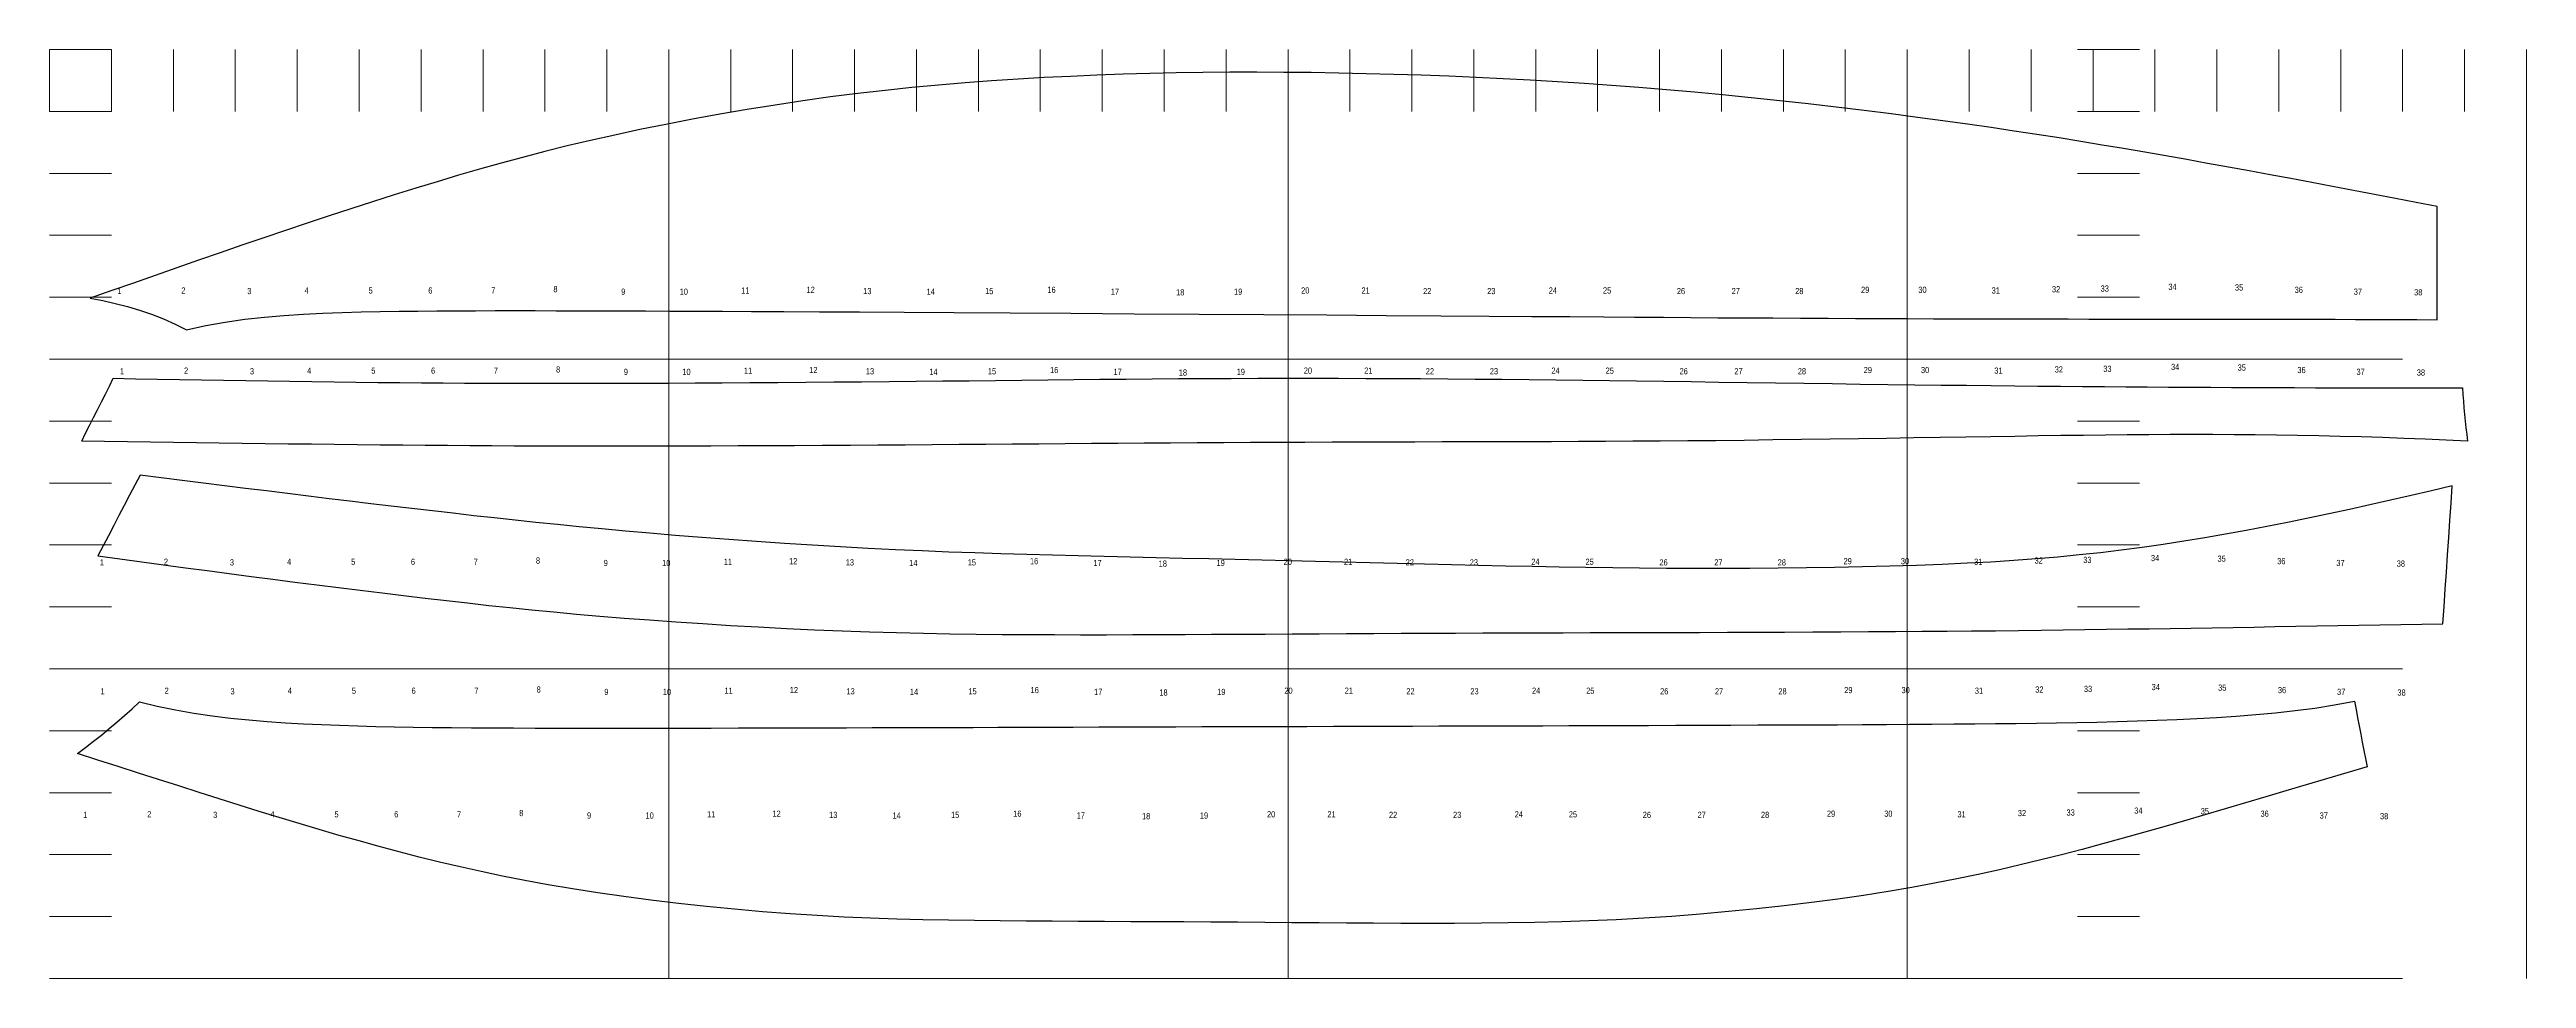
# Model space of a CAD drawing. Header units: metres. Extents: x 0 to 4, y 0.2 to 1.7.
import ezdxf

# ---------------------------------------------------------------- set-up
doc = ezdxf.new("R2010")
doc.units = ezdxf.units.M
doc.linetypes.add('DOT2', pattern=[3.175, 0, -3.175])
for name, color, linetype in [('deck', 94, 'ByLayer'), ('Strake 1', 94, 'ByLayer'), ('Strake 2', 94, 'ByLayer'), ('Strake 3', 94, 'ByLayer')]:
    doc.layers.add(name, color=color, linetype=linetype)
for name, color, linetype, lineweight in [('gridh', 7, 'DOT2', 0), ('gridv', 7, 'DOT2', 0), ('letters', 7, 'CONTINUOUS', 0), ('panelh', 2, 'CONTINUOUS', 0), ('panelv', 2, 'CONTINUOUS', 0)]:
    doc.layers.add(name, color=color, linetype=linetype, lineweight=lineweight)
doc.styles.get("Standard").update_dxf_attribs({"font": 'txt', "width": 0.75})

msp = doc.modelspace()

# ---------------------------------------------------------------- linework, layer by layer
at = {"layer": 'deck', "color": 94}
msp.add_lwpolyline([(2.1587, 1.2707), (2.247, 1.2701), (2.3249, 1.2696), (2.3937, 1.2691), (2.4549, 1.2687), (2.5098, 1.2683), (2.5598, 1.2679), (2.6063, 1.2676), (2.6507, 1.2673), (2.6943, 1.267), (2.7385, 1.2668), (2.7831, 1.2665), (2.8278, 1.2663), (2.8722, 1.2661), (2.9162, 1.2659), (2.9594, 1.2657), (3.0015, 1.2655), (3.0423, 1.2654), (3.0815, 1.2653), (3.1192, 1.2651), (3.1557, 1.2651), (3.1912, 1.265), (3.2259, 1.2649), (3.2599, 1.2649), (3.2934, 1.2648), (3.3268, 1.2648), (3.36, 1.2648), (3.3932, 1.2647), (3.4264, 1.2647), (3.4596, 1.2647), (3.4927, 1.2647), (3.5258, 1.2646), (3.5588, 1.2646), (3.5919, 1.2645), (3.6249, 1.2645), (3.6579, 1.2644), (3.6909, 1.2644), (3.7238, 1.2643), (3.7568, 1.2642), (3.7898, 1.2641), (3.8227, 1.2639), (3.8557, 1.2638), (3.8556, 1.2866), (3.8556, 1.3095), (3.8556, 1.3324), (3.8556, 1.3552), (3.8556, 1.3781), (3.8557, 1.4009), (3.8558, 1.4238), (3.8559, 1.4467), (3.8221, 1.4531), (3.7883, 1.4596), (3.7545, 1.466), (3.7207, 1.4724), (3.687, 1.4788), (3.6532, 1.4851), (3.6195, 1.4915), (3.5859, 1.4977), (3.5523, 1.5039), (3.5187, 1.5101), (3.4851, 1.5162), (3.4513, 1.5223), (3.4175, 1.5283), (3.3835, 1.5342), (3.3494, 1.54), (3.3149, 1.5458), (3.2802, 1.5516), (3.2451, 1.5572), (3.2094, 1.5628), (3.1729, 1.5684), (3.1355, 1.5739), (3.0971, 1.5795), (3.0575, 1.585), (3.0165, 1.5905), (2.9739, 1.596), (2.9302, 1.6015), (2.8854, 1.6069), (2.84, 1.6122), (2.794, 1.6173), (2.7479, 1.6222), (2.7019, 1.6268), (2.6563, 1.6312), (2.6112, 1.6352), (2.5667, 1.6388), (2.5225, 1.6422), (2.4787, 1.6453), (2.435, 1.6481), (2.3913, 1.6506), (2.3476, 1.6529), (2.3038, 1.6549), (2.2596, 1.6568), (2.2153, 1.6584), (2.1709, 1.6599), (2.1264, 1.661), (2.0819, 1.662), (2.0375, 1.6627), (1.9933, 1.6631), (1.9494, 1.6633), (1.9059, 1.6632), (1.8626, 1.6628), (1.8195, 1.6622), (1.7767, 1.6613), (1.734, 1.66), (1.6915, 1.6585), (1.649, 1.6567), (1.6065, 1.6546), (1.564, 1.6521), (1.5214, 1.6493), (1.4787, 1.6462), (1.4358, 1.6426), (1.3926, 1.6386), (1.3492, 1.6341), (1.3054, 1.629), (1.2612, 1.6234), (1.2165, 1.6172), (1.1716, 1.6104), (1.1268, 1.6032), (1.0824, 1.5955), (1.0384, 1.5875), (0.9954, 1.5792), (0.9534, 1.5707), (0.9128, 1.562), (0.8737, 1.5532), (0.8361, 1.5443), (0.7996, 1.5352), (0.764, 1.5259), (0.7291, 1.5165), (0.6946, 1.5068), (0.6604, 1.4969), (0.6261, 1.4866), (0.5915, 1.4761), (0.5568, 1.4653), (0.5218, 1.4542), (0.4867, 1.4429), (0.4516, 1.4314), (0.4163, 1.4198), (0.3811, 1.4079), (0.3459, 1.396), (0.3107, 1.384), (0.2757, 1.3719), (0.2406, 1.3597), (0.2056, 1.3475), (0.1707, 1.3352), (0.1357, 1.323), (0.1007, 1.3108), (0.0658, 1.2986), (0.0859, 1.2945), (0.1059, 1.29), (0.1258, 1.2849), (0.1455, 1.2791), (0.1649, 1.2725), (0.184, 1.2651), (0.2028, 1.2568), (0.2211, 1.2475), (0.2523, 1.2544), (0.2838, 1.26), (0.3154, 1.2645), (0.347, 1.2679), (0.3786, 1.2706), (0.4101, 1.2726), (0.4414, 1.2741), (0.4724, 1.2753), (0.5032, 1.2762), (0.5339, 1.2768), (0.5644, 1.2773), (0.595, 1.2777), (0.6257, 1.278), (0.6566, 1.2782), (0.6879, 1.2783), (0.7195, 1.2784), (0.7516, 1.2784), (0.7843, 1.2784), (0.8179, 1.2783), (0.8523, 1.2782), (0.8878, 1.2781), (0.9244, 1.278), (0.9624, 1.2779), (1.0019, 1.2777), (1.0429, 1.2775), (1.0866, 1.2773), (1.1338, 1.2771), (1.1858, 1.2769), (1.2434, 1.2765), (1.3078, 1.2762), (1.3799, 1.2757), (1.4607, 1.2753), (1.5513, 1.2747), (1.6491, 1.2741), (1.7517, 1.2734), (1.8564, 1.2727), (1.9609, 1.2721), (2.0625, 1.2714), (2.1587, 1.2707)], dxfattribs=at)
at = {"layer": 'gridh'}
for p, q in [((0, 1.7), (4, 1.7)), ((0, 1.6), (4, 1.6)), ((0, 1.5), (4, 1.5)), ((0, 1.4), (4, 1.4)), ((0, 1.3), (4, 1.3)), ((0, 1.1), (4, 1.1)), ((0, 1), (4, 1)), ((0, 0.9), (4, 0.9)), ((0, 0.8), (4, 0.8)), ((0, 0.6), (4, 0.6)), ((0, 0.5), (4, 0.5)), ((0, 0.4), (4, 0.4)), ((0, 0.3), (4, 0.3)), ((0, 0.2), (4, 0.2))]:
    msp.add_line(p, q, dxfattribs=at)
at = {"layer": 'gridv'}
for p, q in [((0, 1.7), (0, 0.2)), ((0.1, 1.7), (0.1, 0.2)), ((0.2, 1.7), (0.2, 0.2)), ((0.3, 1.7), (0.3, 0.2)), ((0.4, 1.7), (0.4, 0.2)), ((0.5, 1.7), (0.5, 0.2)), ((0.6, 1.7), (0.6, 0.2)), ((0.7, 1.7), (0.7, 0.2)), ((0.8, 1.7), (0.8, 0.2)), ((0.9, 1.7), (0.9, 0.2)), ((1, 1.7), (1, 0.2)), ((1.1, 1.7), (1.1, 0.2)), ((1.2, 1.7), (1.2, 0.2)), ((1.3, 1.7), (1.3, 0.2)), ((1.4, 1.7), (1.4, 0.2)), ((1.5, 1.7), (1.5, 0.2)), ((1.6, 1.7), (1.6, 0.2)), ((1.7, 1.7), (1.7, 0.2)), ((1.8, 1.7), (1.8, 0.2)), ((1.9, 1.7), (1.9, 0.2)), ((2, 1.7), (2, 0.2)), ((2.1, 1.7), (2.1, 0.2)), ((2.2, 1.7), (2.2, 0.2)), ((2.3, 1.7), (2.3, 0.2)), ((2.4, 1.7), (2.4, 0.2)), ((2.5, 1.7), (2.5, 0.2)), ((2.6, 1.7), (2.6, 0.2)), ((2.7, 1.7), (2.7, 0.2)), ((2.8, 1.7), (2.8, 0.2)), ((2.9, 1.7), (2.9, 0.2)), ((3, 1.7), (3, 0.2)), ((3.1, 1.7), (3.1, 0.2)), ((3.2, 1.7), (3.2, 0.2)), ((3.3, 1.7), (3.3, 0.2)), ((3.4, 1.7), (3.4, 0.2)), ((3.5, 1.7), (3.5, 0.2)), ((3.6, 1.7), (3.6, 0.2)), ((3.7, 1.7), (3.7, 0.2)), ((3.8, 1.7), (3.8, 0.2)), ((3.9, 1.7), (3.9, 0.2))]:
    msp.add_line(p, q, dxfattribs=at)
at = {"layer": 'panelh'}
for p, q in [((0, 1.2), (3.8, 1.2)), ((0, 0.7), (3.8, 0.7)), ((0, 0.2), (3.8, 0.2))]:
    msp.add_line(p, q, dxfattribs=at)
at = {"layer": 'panelv'}
for p, q in [((1, 1.7), (1, 0.2)), ((2, 1.7), (2, 0.2)), ((3, 1.7), (3, 0.2)), ((4, 1.7), (4, 0.2))]:
    msp.add_line(p, q, dxfattribs=at)
at = {"layer": 'Strake 1', "color": 94}
msp.add_lwpolyline([(3.7224, 0.6476), (3.7248, 0.6343), (3.7273, 0.6211), (3.7298, 0.6079), (3.7323, 0.5947), (3.7348, 0.5814), (3.7374, 0.5682), (3.74, 0.555), (3.7426, 0.5418), (3.7099, 0.5321), (3.6771, 0.5224), (3.6444, 0.5127), (3.6116, 0.503), (3.5789, 0.4932), (3.5461, 0.4834), (3.5133, 0.4737), (3.4804, 0.4641), (3.4475, 0.4545), (3.4146, 0.445), (3.3816, 0.4356), (3.3486, 0.4264), (3.3155, 0.4173), (3.2823, 0.4084), (3.2491, 0.3998), (3.2158, 0.3914), (3.1824, 0.3833), (3.1488, 0.3755), (3.1147, 0.3679), (3.0799, 0.3607), (3.0442, 0.3537), (3.0073, 0.3469), (2.9692, 0.3405), (2.9295, 0.3342), (2.8881, 0.3283), (2.8453, 0.3227), (2.8013, 0.3174), (2.7565, 0.3124), (2.7111, 0.3079), (2.6655, 0.3039), (2.6199, 0.3003), (2.5746, 0.2973), (2.53, 0.2949), (2.4859, 0.2929), (2.4421, 0.2915), (2.3987, 0.2904), (2.3555, 0.2896), (2.3123, 0.2892), (2.2691, 0.289), (2.2258, 0.2889), (2.1821, 0.289), (2.1383, 0.2892), (2.0944, 0.2894), (2.0504, 0.2897), (2.0064, 0.29), (1.9625, 0.2904), (1.9187, 0.2907), (1.8752, 0.291), (1.8319, 0.2913), (1.7889, 0.2915), (1.7462, 0.2917), (1.7036, 0.2919), (1.6613, 0.2921), (1.6192, 0.2924), (1.5772, 0.2927), (1.5353, 0.293), (1.4936, 0.2935), (1.452, 0.294), (1.4102, 0.2948), (1.3682, 0.2959), (1.3259, 0.2973), (1.2831, 0.2992), (1.2399, 0.3015), (1.1959, 0.3043), (1.1512, 0.3077), (1.1061, 0.3117), (1.0609, 0.3162), (1.0158, 0.3212), (0.9713, 0.3266), (0.9277, 0.3324), (0.8853, 0.3384), (0.8444, 0.3448), (0.8053, 0.3514), (0.7678, 0.3582), (0.7317, 0.3653), (0.6968, 0.3726), (0.6629, 0.3801), (0.6297, 0.388), (0.597, 0.396), (0.5646, 0.4044), (0.5322, 0.4131), (0.5, 0.422), (0.4677, 0.4311), (0.4355, 0.4405), (0.4033, 0.4501), (0.371, 0.4598), (0.3387, 0.4698), (0.3064, 0.4799), (0.274, 0.4901), (0.2415, 0.5004), (0.2089, 0.5108), (0.1762, 0.5213), (0.1435, 0.5317), (0.1108, 0.5422), (0.078, 0.5526), (0.0452, 0.563), (0.058, 0.573), (0.0709, 0.583), (0.0837, 0.5931), (0.0963, 0.6034), (0.1088, 0.6138), (0.1212, 0.6244), (0.1332, 0.6353), (0.1451, 0.6465), (0.174, 0.6396), (0.2033, 0.6336), (0.2329, 0.6284), (0.2625, 0.6241), (0.2922, 0.6205), (0.3219, 0.6175), (0.3515, 0.615), (0.381, 0.613), (0.4102, 0.6113), (0.4393, 0.6099), (0.4684, 0.6088), (0.4976, 0.6079), (0.527, 0.6071), (0.5568, 0.6064), (0.587, 0.6059), (0.6178, 0.6055), (0.6493, 0.6052), (0.6816, 0.6049), (0.7148, 0.6047), (0.7491, 0.6045), (0.7845, 0.6044), (0.8211, 0.6043), (0.859, 0.6043), (0.8984, 0.6042), (0.9394, 0.6043), (0.9817, 0.6043), (1.0248, 0.6043), (1.0687, 0.6044), (1.1128, 0.6045), (1.1571, 0.6046), (1.201, 0.6047), (1.2444, 0.6048), (1.2869, 0.6049), (1.3287, 0.6051), (1.3699, 0.6052), (1.4107, 0.6053), (1.4511, 0.6054), (1.4914, 0.6055), (1.5316, 0.6056), (1.5719, 0.6058), (1.6125, 0.6059), (1.6533, 0.606), (1.6943, 0.6061), (1.7356, 0.6062), (1.7771, 0.6064), (1.8188, 0.6065), (1.8608, 0.6066), (1.903, 0.6067), (1.9454, 0.6068), (1.988, 0.607), (2.0306, 0.6071), (2.0733, 0.6072), (2.116, 0.6073), (2.1587, 0.6075), (2.2012, 0.6076), (2.2435, 0.6077), (2.2856, 0.6078), (2.3275, 0.608), (2.3694, 0.6081), (2.4113, 0.6082), (2.4535, 0.6083), (2.4959, 0.6085), (2.5388, 0.6086), (2.5822, 0.6087), (2.6261, 0.6089), (2.6705, 0.609), (2.7149, 0.6091), (2.759, 0.6093), (2.8027, 0.6095), (2.8455, 0.6096), (2.8873, 0.6098), (2.9277, 0.61), (2.9665, 0.6102), (3.0039, 0.6105), (3.0399, 0.6107), (3.075, 0.611), (3.1092, 0.6112), (3.1427, 0.6116), (3.1757, 0.6119), (3.2085, 0.6124), (3.2412, 0.6129), (3.2739, 0.6134), (3.3064, 0.6141), (3.3389, 0.6149), (3.3712, 0.6158), (3.4034, 0.6169), (3.4356, 0.6182), (3.4676, 0.6197), (3.4994, 0.6214), (3.5312, 0.6235), (3.5629, 0.626), (3.5946, 0.6289), (3.6263, 0.6325), (3.6582, 0.6366), (3.6902, 0.6416), (3.7224, 0.6476)], dxfattribs=at)
at = {"layer": 'Strake 2', "color": 94}
msp.add_lwpolyline([(3.8782, 0.9676), (3.8801, 0.9954), (3.8468, 0.9876), (3.8136, 0.9799), (3.7804, 0.9723), (3.7472, 0.9648), (3.714, 0.9574), (3.6807, 0.9502), (3.6475, 0.9431), (3.6142, 0.9363), (3.5808, 0.9297), (3.5474, 0.9233), (3.5139, 0.9172), (3.4804, 0.9114), (3.4468, 0.9059), (3.4131, 0.9007), (3.3794, 0.8959), (3.3457, 0.8915), (3.3119, 0.8874), (3.2779, 0.8838), (3.2434, 0.8804), (3.2082, 0.8774), (3.1721, 0.8748), (3.135, 0.8724), (3.0966, 0.8704), (3.0566, 0.8686), (3.015, 0.867), (2.9719, 0.8657), (2.9277, 0.8646), (2.8827, 0.8637), (2.8372, 0.863), (2.7914, 0.8625), (2.7457, 0.8621), (2.7004, 0.862), (2.6557, 0.862), (2.6115, 0.8621), (2.5678, 0.8624), (2.5244, 0.8629), (2.4811, 0.8635), (2.438, 0.8642), (2.3948, 0.865), (2.3515, 0.8659), (2.3079, 0.8668), (2.2641, 0.8678), (2.2202, 0.8689), (2.1762, 0.87), (2.1323, 0.8711), (2.0884, 0.8722), (2.0446, 0.8733), (2.0011, 0.8744), (1.9579, 0.8754), (1.9149, 0.8764), (1.8721, 0.8774), (1.8296, 0.8784), (1.7873, 0.8793), (1.7452, 0.8803), (1.7032, 0.8813), (1.6614, 0.8823), (1.6197, 0.8834), (1.5781, 0.8845), (1.5363, 0.8857), (1.4943, 0.8871), (1.4521, 0.8886), (1.4094, 0.8903), (1.3661, 0.8923), (1.3222, 0.8945), (1.2775, 0.8969), (1.2323, 0.8996), (1.187, 0.9025), (1.1418, 0.9056), (1.0972, 0.9088), (1.0533, 0.9121), (1.0106, 0.9155), (0.9694, 0.919), (0.93, 0.9224), (0.8921, 0.9259), (0.8555, 0.9294), (0.8201, 0.9329), (0.7855, 0.9365), (0.7517, 0.94), (0.7182, 0.9436), (0.685, 0.9473), (0.6517, 0.9511), (0.6185, 0.9549), (0.5853, 0.9587), (0.5519, 0.9627), (0.5186, 0.9666), (0.4851, 0.9707), (0.4516, 0.9747), (0.418, 0.9789), (0.3843, 0.983), (0.3504, 0.9872), (0.3165, 0.9914), (0.2825, 0.9957), (0.2484, 0.9999), (0.2143, 1.0042), (0.1802, 1.0085), (0.1461, 1.0128), (0.1376, 0.9965), (0.1291, 0.9802), (0.1206, 0.9639), (0.1121, 0.9475), (0.1036, 0.9312), (0.0951, 0.9149), (0.0866, 0.8986), (0.0781, 0.8822), (0.1134, 0.8775), (0.1488, 0.8728), (0.1841, 0.868), (0.2195, 0.8633), (0.2548, 0.8586), (0.2901, 0.8539), (0.3255, 0.8493), (0.3608, 0.8447), (0.3962, 0.8401), (0.4315, 0.8356), (0.4667, 0.8311), (0.5019, 0.8268), (0.5369, 0.8225), (0.5718, 0.8182), (0.6064, 0.8141), (0.6409, 0.8101), (0.6751, 0.8063), (0.7092, 0.8025), (0.7436, 0.7988), (0.7785, 0.7953), (0.8142, 0.7918), (0.8508, 0.7885), (0.8886, 0.7852), (0.9279, 0.782), (0.969, 0.7789), (1.0115, 0.7759), (1.0551, 0.773), (1.0996, 0.7702), (1.1446, 0.7677), (1.1899, 0.7653), (1.2351, 0.7632), (1.28, 0.7614), (1.3242, 0.7598), (1.3679, 0.7585), (1.4111, 0.7575), (1.4539, 0.7567), (1.4963, 0.7561), (1.5386, 0.7556), (1.5807, 0.7554), (1.6228, 0.7552), (1.6648, 0.7551), (1.707, 0.7551), (1.7492, 0.7552), (1.7915, 0.7554), (1.834, 0.7555), (1.8767, 0.7558), (1.9197, 0.756), (1.9629, 0.7562), (2.0065, 0.7565), (2.0503, 0.7567), (2.0943, 0.7569), (2.1384, 0.7572), (2.1825, 0.7574), (2.2266, 0.7576), (2.2706, 0.7577), (2.3144, 0.7579), (2.3579, 0.758), (2.4012, 0.7582), (2.4445, 0.7583), (2.4879, 0.7584), (2.5314, 0.7585), (2.5753, 0.7586), (2.6196, 0.7587), (2.6644, 0.7588), (2.7098, 0.759), (2.7556, 0.7591), (2.8016, 0.7593), (2.8473, 0.7595), (2.8926, 0.7598), (2.9373, 0.76), (2.9809, 0.7603), (3.0234, 0.7606), (3.0643, 0.7609), (3.1039, 0.7612), (3.1423, 0.7616), (3.1796, 0.762), (3.2161, 0.7624), (3.2519, 0.7628), (3.287, 0.7633), (3.3218, 0.7638), (3.3563, 0.7643), (3.3906, 0.7648), (3.4247, 0.7653), (3.4586, 0.7658), (3.4925, 0.7664), (3.5263, 0.7669), (3.56, 0.7675), (3.5938, 0.7681), (3.6276, 0.7687), (3.6615, 0.7693), (3.6954, 0.7698), (3.7293, 0.7704), (3.7633, 0.771), (3.7972, 0.7716), (3.8312, 0.7722), (3.8652, 0.7728), (3.8671, 0.8006), (3.8689, 0.8285), (3.8708, 0.8563), (3.8726, 0.8841), (3.8745, 0.9119), (3.8763, 0.9397), (3.8782, 0.9676)], dxfattribs=at)
at = {"layer": 'Strake 3', "color": 94}
msp.add_lwpolyline([(3.8967, 1.1535), (3.8974, 1.1427), (3.8981, 1.132), (3.899, 1.1212), (3.9, 1.1105), (3.9011, 1.0998), (3.9023, 1.0891), (3.9036, 1.0784), (3.905, 1.0677), (3.8706, 1.0693), (3.8363, 1.0707), (3.8019, 1.0721), (3.7675, 1.0733), (3.7332, 1.0744), (3.6989, 1.0753), (3.6646, 1.0762), (3.6304, 1.0768), (3.5962, 1.0774), (3.5621, 1.0778), (3.5279, 1.0781), (3.4936, 1.0782), (3.4593, 1.0783), (3.4248, 1.0782), (3.3901, 1.078), (3.3552, 1.0778), (3.32, 1.0774), (3.2844, 1.077), (3.2483, 1.0765), (3.2114, 1.076), (3.1736, 1.0754), (3.1348, 1.0748), (3.0948, 1.0741), (3.0534, 1.0735), (3.0106, 1.0728), (2.9665, 1.0721), (2.9214, 1.0714), (2.8756, 1.0707), (2.8294, 1.0701), (2.7831, 1.0695), (2.7368, 1.0689), (2.691, 1.0684), (2.6457, 1.068), (2.601, 1.0676), (2.5568, 1.0674), (2.5128, 1.0671), (2.469, 1.0669), (2.4253, 1.0668), (2.3815, 1.0666), (2.3376, 1.0665), (2.2935, 1.0664), (2.2491, 1.0663), (2.2046, 1.0662), (2.1601, 1.0661), (2.1156, 1.066), (2.0713, 1.0658), (2.0271, 1.0657), (1.9832, 1.0655), (1.9396, 1.0653), (1.8963, 1.0651), (1.8533, 1.0649), (1.8104, 1.0646), (1.7678, 1.0643), (1.7252, 1.064), (1.6826, 1.0637), (1.6401, 1.0634), (1.5975, 1.063), (1.5548, 1.0627), (1.512, 1.0624), (1.4689, 1.062), (1.4256, 1.0617), (1.3819, 1.0614), (1.3378, 1.0611), (1.2933, 1.0608), (1.2482, 1.0605), (1.2028, 1.0603), (1.1574, 1.0601), (1.1123, 1.0599), (1.0677, 1.0597), (1.0238, 1.0596), (0.981, 1.0595), (0.9394, 1.0594), (0.8994, 1.0594), (0.8607, 1.0595), (0.8231, 1.0595), (0.7863, 1.0596), (0.7502, 1.0598), (0.7144, 1.06), (0.6787, 1.0602), (0.6429, 1.0604), (0.6068, 1.0607), (0.5704, 1.061), (0.5337, 1.0614), (0.4969, 1.0617), (0.4599, 1.0621), (0.4228, 1.0626), (0.3856, 1.063), (0.3484, 1.0635), (0.3113, 1.064), (0.2742, 1.0645), (0.2371, 1.065), (0.2, 1.0655), (0.163, 1.066), (0.126, 1.0666), (0.0889, 1.0671), (0.0519, 1.0676), (0.0583, 1.0803), (0.0647, 1.093), (0.0711, 1.1057), (0.0774, 1.1184), (0.0838, 1.131), (0.0902, 1.1437), (0.0966, 1.1564), (0.103, 1.1691), (0.1386, 1.1685), (0.1743, 1.1678), (0.2099, 1.1672), (0.2456, 1.1666), (0.2812, 1.166), (0.3169, 1.1654), (0.3525, 1.1649), (0.3881, 1.1644), (0.4238, 1.1639), (0.4594, 1.1634), (0.4949, 1.163), (0.5303, 1.1626), (0.5656, 1.1623), (0.6007, 1.162), (0.6356, 1.1617), (0.6703, 1.1615), (0.7047, 1.1613), (0.7391, 1.1612), (0.7737, 1.1611), (0.8088, 1.161), (0.8445, 1.161), (0.8813, 1.161), (0.9193, 1.1611), (0.9587, 1.1612), (0.9999, 1.1614), (1.0425, 1.1616), (1.0862, 1.1619), (1.1308, 1.1622), (1.1759, 1.1625), (1.2212, 1.1628), (1.2665, 1.1632), (1.3114, 1.1636), (1.3557, 1.164), (1.3993, 1.1644), (1.4425, 1.1649), (1.4853, 1.1653), (1.5278, 1.1658), (1.5701, 1.1662), (1.6122, 1.1667), (1.6543, 1.1671), (1.6963, 1.1675), (1.7384, 1.1679), (1.7806, 1.1683), (1.823, 1.1686), (1.8655, 1.1688), (1.9082, 1.169), (1.9512, 1.1692), (1.9944, 1.1693), (2.038, 1.1693), (2.0818, 1.1692), (2.1258, 1.169), (2.1699, 1.1688), (2.214, 1.1686), (2.2581, 1.1683), (2.3021, 1.1679), (2.3458, 1.1675), (2.3893, 1.167), (2.4327, 1.1666), (2.476, 1.166), (2.5194, 1.1655), (2.5629, 1.1649), (2.6068, 1.1643), (2.651, 1.1637), (2.6958, 1.1631), (2.7413, 1.1624), (2.7871, 1.1618), (2.833, 1.1612), (2.8787, 1.1605), (2.9241, 1.1599), (2.9687, 1.1593), (3.0124, 1.1588), (3.0548, 1.1583), (3.0957, 1.1578), (3.1353, 1.1573), (3.1737, 1.1569), (3.2111, 1.1566), (3.2475, 1.1562), (3.2833, 1.1559), (3.3185, 1.1557), (3.3532, 1.1554), (3.3877, 1.1552), (3.422, 1.155), (3.4561, 1.1548), (3.4901, 1.1546), (3.5239, 1.1545), (3.5577, 1.1544), (3.5915, 1.1542), (3.6252, 1.1541), (3.6591, 1.154), (3.6929, 1.1539), (3.7268, 1.1538), (3.7608, 1.1538), (3.7947, 1.1537), (3.8287, 1.1536), (3.8627, 1.1535), (3.8967, 1.1535)], dxfattribs=at)

# ---------------------------------------------------------------- texts
at = {"layer": 'letters', "char_height": 0.01, "width": 100, "attachment_point": 1}
for s, insert in [('34', (3.4217, 1.3219)), ('35', (3.5292, 1.3209)), ('2\\P', (0.2129, 1.316)), ('3', (0.3193, 1.315)), ('4', (0.4118, 1.316)), ('5', (0.5152, 1.316)), ('6', (0.6117, 1.316)), ('7', (0.7132, 1.316)), ('8', (0.8137, 1.318)), ('9', (0.9231, 1.314)), ('10', (1.0176, 1.314)), ('11', (1.117, 1.316)), ('12', (1.2225, 1.317)), ('13', (1.314, 1.315)), ('14', (1.4164, 1.314)), ('15', (1.5109, 1.315)), ('16', (1.6114, 1.317)), ('17', (1.7139, 1.314)), ('18', (1.8193, 1.313)), ('19', (1.9128, 1.314)), ('20', (2.0212, 1.316)), ('21', (2.1187, 1.316)), ('22', (2.2182, 1.315)), ('23', (2.3216, 1.315)), ('24', (2.4211, 1.316)), ('25', (2.5086, 1.316)), ('26', (2.628, 1.315)), ('27', (2.7165, 1.315)), ('28', (2.819, 1.315)), ('29', (2.9254, 1.317)), ('30', (3.0179, 1.317)), ('31', (3.1363, 1.316)), ('32', (3.2337, 1.318)), ('33', (3.3123, 1.319)), ('36', (3.6256, 1.317)), ('37', (3.7211, 1.314)), ('38', (3.8186, 1.313)), ('2\\P', (0.2172, 1.1865)), ('3', (0.3236, 1.1855)), ('4', (0.4161, 1.1865)), ('5', (0.5196, 1.1865)), ('6', (0.6161, 1.1865)), ('7', (0.7175, 1.1865)), ('8', (0.818, 1.1885)), ('9', (0.9274, 1.1845)), ('10', (1.0219, 1.1845)), ('11', (1.1214, 1.1865)), ('12', (1.2268, 1.1875)), ('13', (1.3183, 1.1855)), ('14', (1.4208, 1.1845)), ('15', (1.5153, 1.1855)), ('16', (1.6157, 1.1875)), ('17', (1.7182, 1.1845)), ('18', (1.8236, 1.1835)), ('19', (1.9171, 1.1845)), ('20', (2.0255, 1.1865)), ('21', (2.123, 1.1865)), ('22', (2.2225, 1.1855)), ('23', (2.3259, 1.1855)), ('24', (2.4254, 1.1865)), ('25', (2.5129, 1.1865)), ('26', (2.6323, 1.1855)), ('27', (2.7208, 1.1855)), ('28', (2.8233, 1.1855)), ('29', (2.9297, 1.1875)), ('30', (3.0222, 1.1875)), ('31', (3.1406, 1.1865)), ('32', (3.2381, 1.1885)), ('33', (3.3166, 1.1895)), ('34', (3.4261, 1.1925)), ('35', (3.5335, 1.1915)), ('36', (3.63, 1.1875)), ('37', (3.7255, 1.1845)), ('38', (3.8229, 1.1835)), ('8', (0.7855, 0.8799)), ('32', (3.2056, 0.8799)), ('33', (3.2842, 0.8809)), ('34', (3.3936, 0.8839)), ('35', (3.501, 0.8829)), ('2\\P', (0.1847, 0.8779)), ('3', (0.2912, 0.8769)), ('4', (0.3837, 0.8779)), ('5', (0.4871, 0.8779)), ('6', (0.5836, 0.8779)), ('7', (0.685, 0.8779)), ('9', (0.8949, 0.8759)), ('10', (0.9894, 0.8759)), ('11', (1.0889, 0.8779)), ('12', (1.1943, 0.8789)), ('13', (1.2858, 0.8769)), ('14', (1.3883, 0.8759)), ('15', (1.4828, 0.8769)), ('16', (1.5833, 0.8789)), ('17', (1.6857, 0.8759)), ('18', (1.7911, 0.8749)), ('19', (1.8846, 0.8759)), ('20', (1.9931, 0.8779)), ('21', (2.0905, 0.8779)), ('22', (2.19, 0.8769)), ('23', (2.2935, 0.8769)), ('24', (2.3929, 0.8779)), ('25', (2.4805, 0.8779)), ('26', (2.5998, 0.8769)), ('27', (2.6884, 0.8769)), ('28', (2.7908, 0.8769)), ('29', (2.8972, 0.8789)), ('30', (2.9897, 0.8789)), ('31', (3.1081, 0.8779)), ('36', (3.5975, 0.8789)), ('37', (3.693, 0.8759)), ('38', (3.7905, 0.8749)), ('2\\P', (0.1858, 0.6697)), ('3', (0.2922, 0.6687)), ('4', (0.3847, 0.6697)), ('5', (0.4882, 0.6697)), ('6', (0.5847, 0.6697)), ('7', (0.6861, 0.6697)), ('8', (0.7866, 0.6716)), ('9', (0.896, 0.6677)), ('10', (0.9905, 0.6677)), ('11', (1.09, 0.6697)), ('12', (1.1954, 0.6707)), ('13', (1.2869, 0.6687)), ('14', (1.3894, 0.6677)), ('15', (1.4839, 0.6687)), ('16', (1.5843, 0.6707)), ('17', (1.6868, 0.6677)), ('18', (1.7922, 0.6667)), ('19', (1.8857, 0.6677)), ('20', (1.9941, 0.6697)), ('21', (2.0916, 0.6697)), ('22', (2.1911, 0.6687)), ('23', (2.2945, 0.6687)), ('24', (2.394, 0.6697)), ('25', (2.4815, 0.6697)), ('26', (2.6009, 0.6687)), ('27', (2.6894, 0.6687)), ('28', (2.7919, 0.6687)), ('29', (2.8983, 0.6707)), ('30', (2.9908, 0.6707)), ('31', (3.1092, 0.6697)), ('32', (3.2067, 0.6716)), ('33', (3.2853, 0.6726)), ('34', (3.3947, 0.6756)), ('35', (3.5021, 0.6746)), ('36', (3.5986, 0.6707)), ('37', (3.6941, 0.6677)), ('38', (3.7916, 0.6667)), ('2\\P', (0.1577, 0.4701)), ('3', (0.2642, 0.4691)), ('4', (0.3567, 0.4701)), ('5', (0.4601, 0.4701)), ('6', (0.5566, 0.4701)), ('7', (0.6581, 0.4701)), ('8', (0.7585, 0.4721)), ('9', (0.868, 0.4681)), ('10', (0.9625, 0.4681)), ('11', (1.0619, 0.4701)), ('12', (1.1674, 0.4711)), ('13', (1.2589, 0.4691)), ('14', (1.3613, 0.4681)), ('15', (1.4558, 0.4691)), ('16', (1.5563, 0.4711)), ('17', (1.6587, 0.4681)), ('18', (1.7642, 0.4671)), ('19', (1.8577, 0.4681)), ('20', (1.9661, 0.4701)), ('21', (2.0636, 0.4701)), ('22', (2.163, 0.4691)), ('23', (2.2665, 0.4691)), ('24', (2.366, 0.4701)), ('25', (2.4535, 0.4701)), ('26', (2.5729, 0.4691)), ('27', (2.6614, 0.4691)), ('28', (2.7638, 0.4691)), ('29', (2.8703, 0.4711)), ('30', (2.9628, 0.4711)), ('31', (3.0811, 0.4701)), ('32', (3.1786, 0.4721)), ('33', (3.2572, 0.473)), ('34', (3.3666, 0.476)), ('35', (3.474, 0.475)), ('36', (3.5705, 0.4711)), ('37', (3.666, 0.4681)), ('38', (3.7635, 0.4671))]:
    msp.add_mtext(s, dxfattribs=dict(at, insert=insert))
at = {"layer": 'letters', "color": 7, "linetype": 'CONTINUOUS', "lineweight": 0, "char_height": 0.01, "width": 100, "attachment_point": 7}
for insert in [(0.1094, 1.305), (0.1137, 1.1755), (0.0813, 0.8669), (0.0824, 0.6587), (0.0543, 0.4591)]:
    msp.add_mtext('1', dxfattribs=dict(at, insert=insert))

doc.saveas('drawing.dxf')
